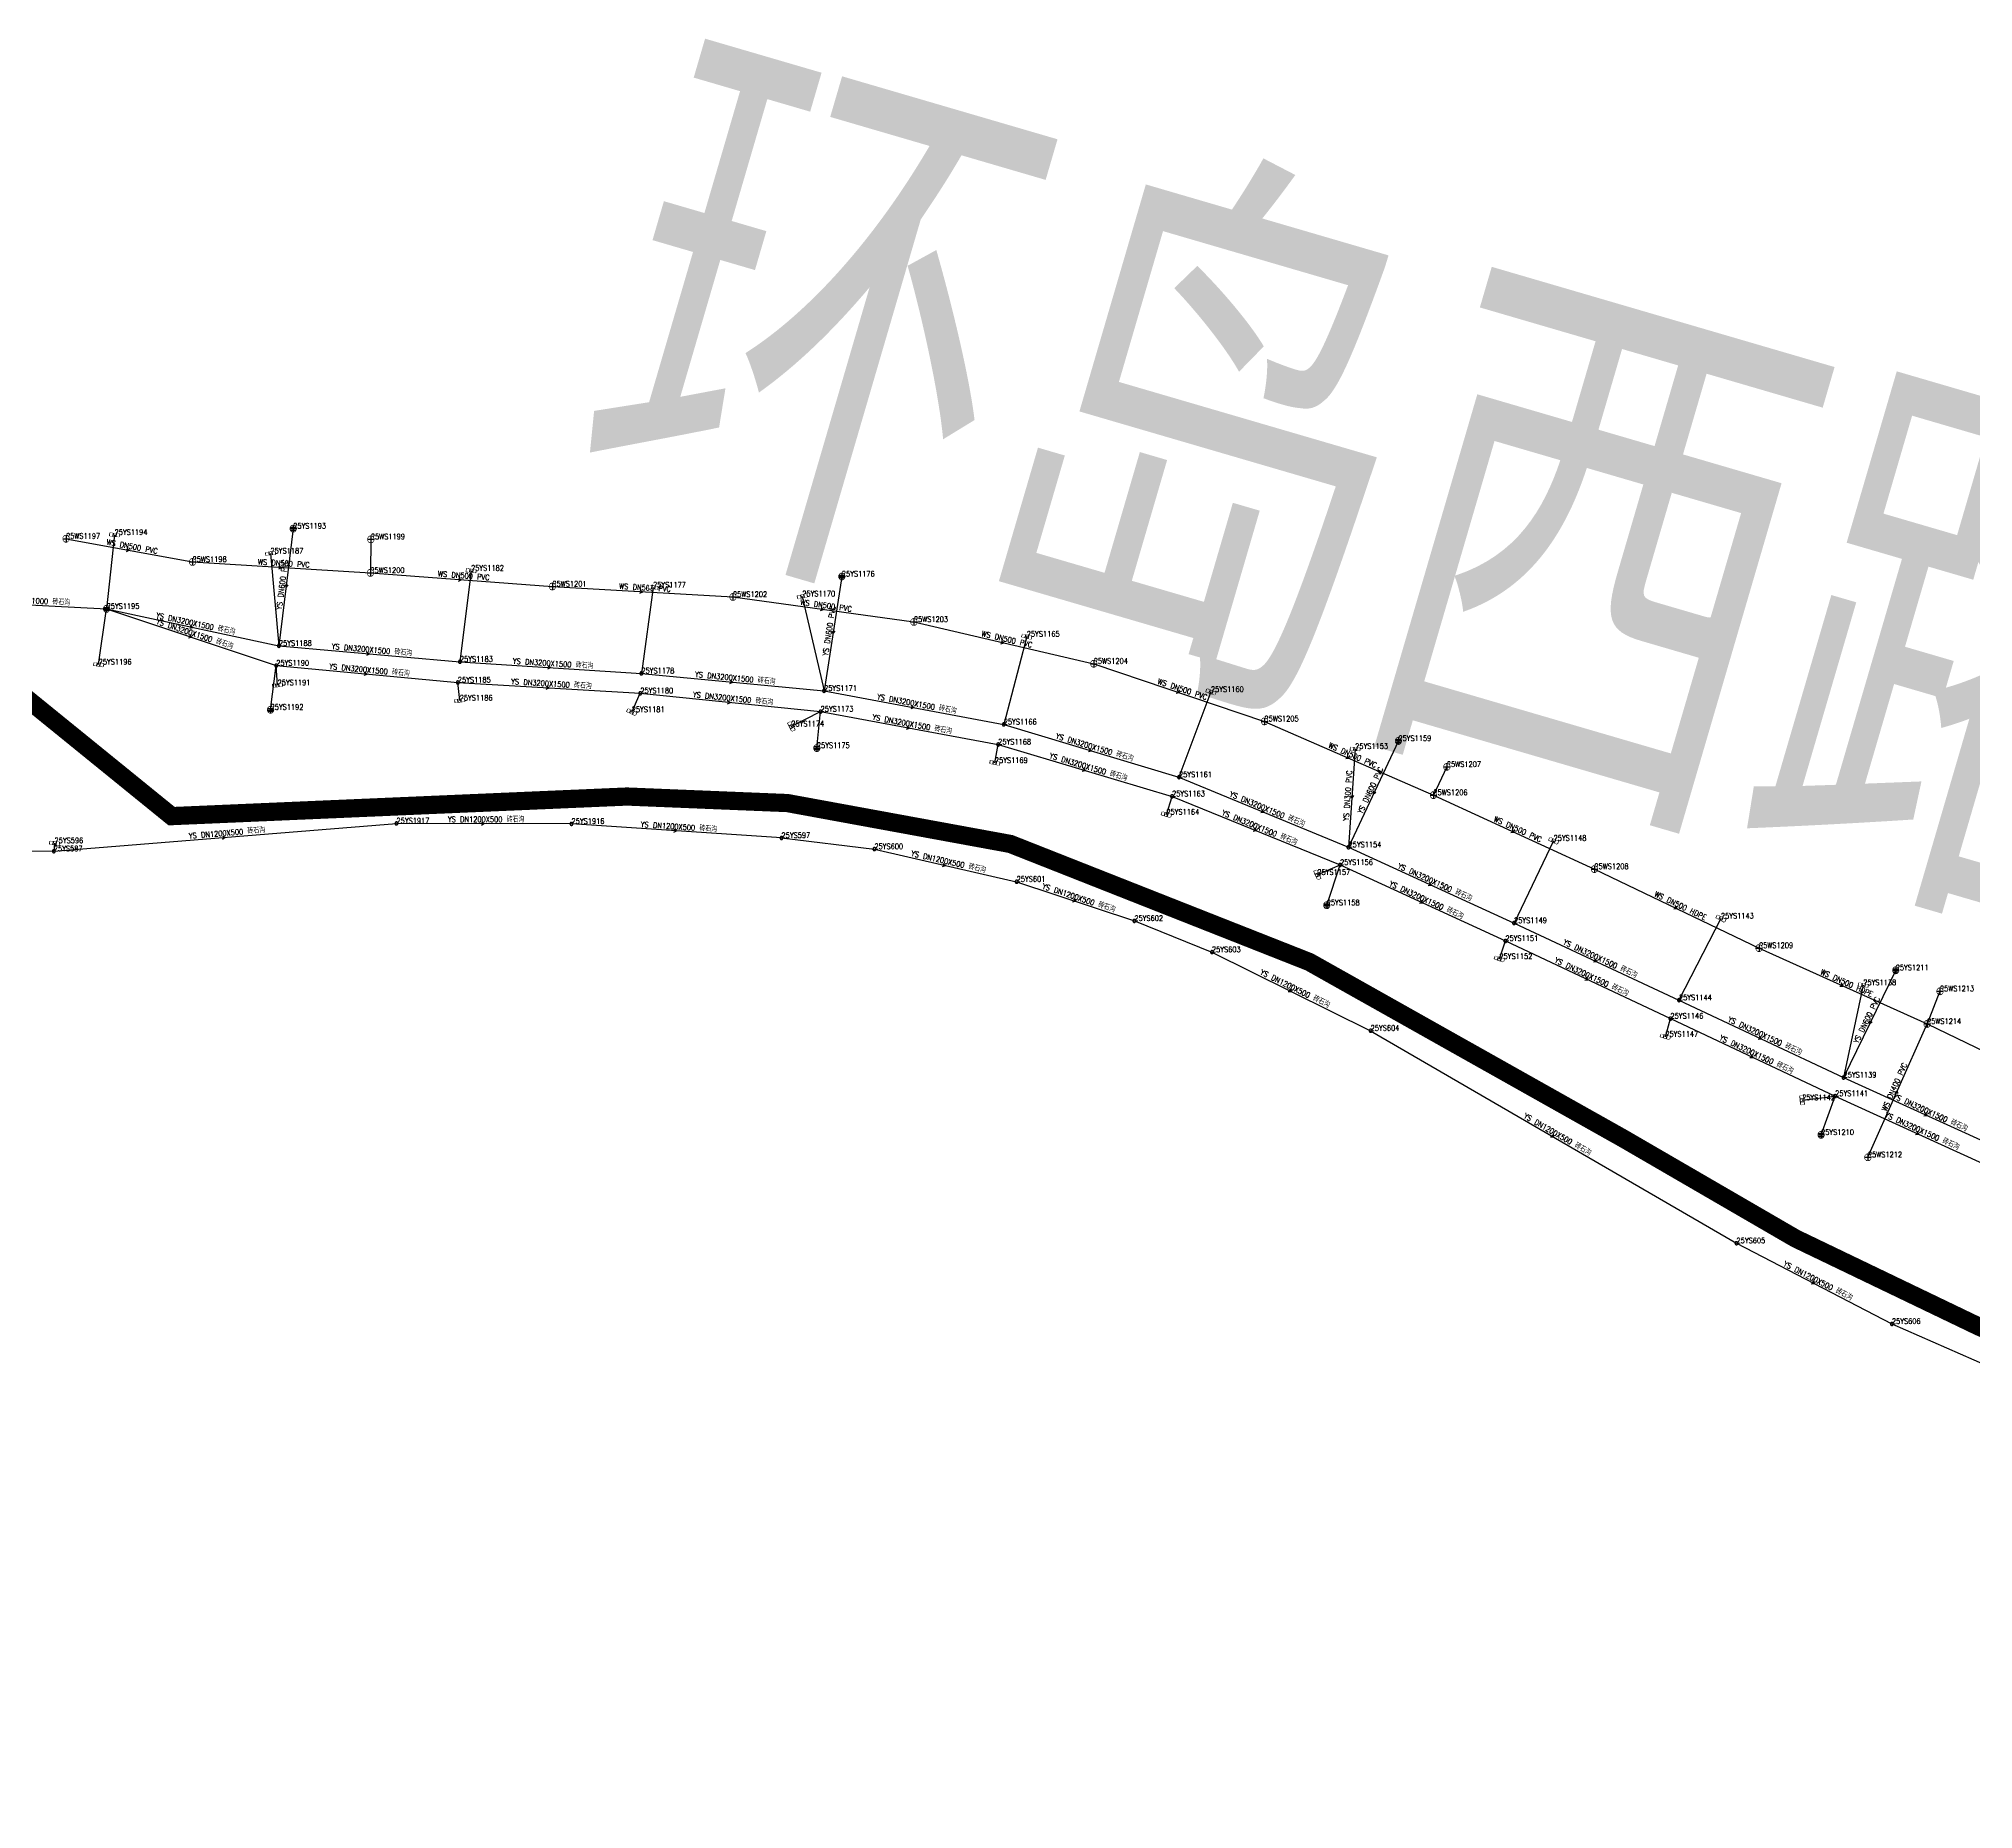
# Model space of a CAD drawing. Extents: x 78813 to 99477, y 2421021 to 2448125.
# Drawn here: x 88521.8 to 88840.4, y 2428142.1 to 2428433.7 of the extents above; entities that cross this region are included whole.
import ezdxf
from ezdxf.enums import TextEntityAlignment as Align

# ---------------------------------------------------------------- set-up
doc = ezdxf.new("R2010")
doc.units = 0
doc.set_wipeout_variables(frame=1)
doc.layers.get('0').update_dxf_attribs({"linetype": 'CONTINUOUS'})
for name, color, linetype in [('DX_WS', 16, 'CONTINUOUS'), ('DX_YS', 42, 'CONTINUOUS'), ('道路', 5, 'CONTINUOUS')]:
    doc.layers.add(name, color=color, linetype=linetype)
doc.layers.add('WSLINE', color=7, linetype='CONTINUOUS', true_color=0x7f0000)
doc.layers.add('YSLINE', color=7, linetype='CONTINUOUS', true_color=0xcc9900)
doc.layers.add('道路名称', color=7, linetype='CONTINUOUS', lineweight=0)
doc.styles.add('CcNameZT', font='txt.SHX', dxfattribs={"width": 0.8, "bigfont": 'HZTXT.SHX'})
doc.styles.add('PointNameZT', font='txt.SHX', dxfattribs={"width": 0.8, "bigfont": 'HZTXT.SHX'})
doc.styles.add('宋体0.7', font='', dxfattribs={"width": 0.7})
doc.styles.get('宋体0.7').set_extended_font_data('SimSun')

# ---------------------------------------------------------------- blocks, each defined once
blk = doc.blocks.new('GC546')
at = {"color": 0}
for p in [(0.866, 0.5), (0.866, -0.5)]:
    blk.add_line(p, (0, 0), dxfattribs=at)
blk = doc.blocks.new('PS污水井')
blk.add_lwpolyline([(1, 0), (1, 0.07), (0.99, 0.14), (0.98, 0.21), (0.96, 0.28), (0.94, 0.34), (0.91, 0.41), (0.88, 0.47), (0.85, 0.53), (0.81, 0.59), (0.77, 0.64), (0.72, 0.69), (0.67, 0.74), (0.62, 0.79), (0.56, 0.83), (0.5, 0.87), (0.44, 0.9), (0.37, 0.93), (0.31, 0.95), (0.24, 0.97), (0.17, 0.98), (0.1, 0.99), (0.03, 1), (-0.03, 1), (-0.1, 0.99), (-0.17, 0.98), (-0.24, 0.97), (-0.31, 0.95), (-0.37, 0.93), (-0.44, 0.9), (-0.5, 0.87), (-0.56, 0.83), (-0.62, 0.79), (-0.67, 0.74), (-0.72, 0.69), (-0.77, 0.64), (-0.81, 0.59), (-0.85, 0.53), (-0.88, 0.47), (-0.91, 0.41), (-0.94, 0.34), (-0.96, 0.28), (-0.98, 0.21), (-0.99, 0.14), (-1, 0.07), (-1, 0), (-1, -0.07), (-0.99, -0.14), (-0.98, -0.21), (-0.96, -0.28), (-0.94, -0.34), (-0.91, -0.41), (-0.88, -0.47), (-0.85, -0.53), (-0.81, -0.59), (-0.77, -0.64), (-0.72, -0.69), (-0.67, -0.74), (-0.62, -0.79), (-0.56, -0.83), (-0.5, -0.87), (-0.44, -0.9), (-0.37, -0.93), (-0.31, -0.95), (-0.24, -0.97), (-0.17, -0.98), (-0.1, -0.99), (-0.03, -1), (0.03, -1), (0.1, -0.99), (0.17, -0.98), (0.24, -0.97), (0.31, -0.95), (0.37, -0.93), (0.44, -0.9), (0.5, -0.87), (0.56, -0.83), (0.62, -0.79), (0.67, -0.74), (0.72, -0.69), (0.77, -0.64), (0.81, -0.59), (0.85, -0.53), (0.88, -0.47), (0.91, -0.41), (0.94, -0.34), (0.96, -0.28), (0.98, -0.21), (0.99, -0.14), (1, 0)], close=True)
blk.add_wipeout([(1, 0), (1, 0.07), (0.99, 0.14), (0.98, 0.21), (0.96, 0.28), (0.94, 0.34), (0.91, 0.41), (0.88, 0.47), (0.85, 0.53), (0.81, 0.59), (0.77, 0.64), (0.72, 0.69), (0.67, 0.74), (0.62, 0.79), (0.56, 0.83), (0.5, 0.87), (0.44, 0.9), (0.37, 0.93), (0.31, 0.95), (0.24, 0.97), (0.17, 0.98), (0.1, 0.99), (0.03, 1), (-0.03, 1), (-0.1, 0.99), (-0.17, 0.98), (-0.24, 0.97), (-0.31, 0.95), (-0.37, 0.93), (-0.44, 0.9), (-0.5, 0.87), (-0.56, 0.83), (-0.62, 0.79), (-0.67, 0.74), (-0.72, 0.69), (-0.77, 0.64), (-0.81, 0.59), (-0.85, 0.53), (-0.88, 0.47), (-0.91, 0.41), (-0.94, 0.34), (-0.96, 0.28), (-0.98, 0.21), (-0.99, 0.14), (-1, 0.07), (-1, 0), (-1, -0.07), (-0.99, -0.14), (-0.98, -0.21), (-0.96, -0.28), (-0.94, -0.34), (-0.91, -0.41), (-0.88, -0.47), (-0.85, -0.53), (-0.81, -0.59), (-0.77, -0.64), (-0.72, -0.69), (-0.67, -0.74), (-0.62, -0.79), (-0.56, -0.83), (-0.5, -0.87), (-0.44, -0.9), (-0.37, -0.93), (-0.31, -0.95), (-0.24, -0.97), (-0.17, -0.98), (-0.1, -0.99), (-0.03, -1), (0.03, -1), (0.1, -0.99), (0.17, -0.98), (0.24, -0.97), (0.31, -0.95), (0.37, -0.93), (0.44, -0.9), (0.5, -0.87), (0.56, -0.83), (0.62, -0.79), (0.67, -0.74), (0.72, -0.69), (0.77, -0.64), (0.81, -0.59), (0.85, -0.53), (0.88, -0.47), (0.91, -0.41), (0.94, -0.34), (0.96, -0.28), (0.98, -0.21), (0.99, -0.14)])
for p, q in [((-1, 0), (0, 0)), ((0, 1), (0, 0)), ((0, 0), (0, -1)), ((0, 0), (1, 0))]:
    blk.add_line(p, q)
blk = doc.blocks.new('PS管线点')
blk.add_wipeout([(0.5, 0), (0.5, 0.03), (0.5, 0.07), (0.49, 0.1), (0.48, 0.14), (0.47, 0.17), (0.46, 0.2), (0.44, 0.23), (0.42, 0.26), (0.4, 0.29), (0.38, 0.32), (0.36, 0.35), (0.33, 0.37), (0.31, 0.39), (0.28, 0.41), (0.25, 0.43), (0.22, 0.45), (0.19, 0.46), (0.15, 0.48), (0.12, 0.49), (0.09, 0.49), (0.05, 0.5), (0.02, 0.5), (-0.02, 0.5), (-0.05, 0.5), (-0.09, 0.49), (-0.12, 0.49), (-0.15, 0.48), (-0.19, 0.46), (-0.22, 0.45), (-0.25, 0.43), (-0.28, 0.41), (-0.31, 0.39), (-0.33, 0.37), (-0.36, 0.35), (-0.38, 0.32), (-0.4, 0.29), (-0.42, 0.26), (-0.44, 0.23), (-0.46, 0.2), (-0.47, 0.17), (-0.48, 0.14), (-0.49, 0.1), (-0.5, 0.07), (-0.5, 0.03), (-0.5, 0), (-0.5, -0.03), (-0.5, -0.07), (-0.49, -0.1), (-0.48, -0.14), (-0.47, -0.17), (-0.46, -0.2), (-0.44, -0.23), (-0.42, -0.26), (-0.4, -0.29), (-0.38, -0.32), (-0.36, -0.35), (-0.33, -0.37), (-0.31, -0.39), (-0.28, -0.41), (-0.25, -0.43), (-0.22, -0.45), (-0.19, -0.46), (-0.15, -0.48), (-0.12, -0.49), (-0.09, -0.49), (-0.05, -0.5), (-0.02, -0.5), (0.02, -0.5), (0.05, -0.5), (0.09, -0.49), (0.12, -0.49), (0.15, -0.48), (0.19, -0.46), (0.22, -0.45), (0.25, -0.43), (0.28, -0.41), (0.31, -0.39), (0.33, -0.37), (0.36, -0.35), (0.38, -0.32), (0.4, -0.29), (0.42, -0.26), (0.44, -0.23), (0.46, -0.2), (0.47, -0.17), (0.48, -0.14), (0.49, -0.1), (0.5, -0.07)])
blk.add_lwpolyline([(0.5, 0), (0.5, 0.03), (0.5, 0.07), (0.49, 0.1), (0.48, 0.14), (0.47, 0.17), (0.46, 0.2), (0.44, 0.23), (0.42, 0.26), (0.4, 0.29), (0.38, 0.32), (0.36, 0.35), (0.33, 0.37), (0.31, 0.39), (0.28, 0.41), (0.25, 0.43), (0.22, 0.45), (0.19, 0.46), (0.15, 0.48), (0.12, 0.49), (0.09, 0.49), (0.05, 0.5), (0.02, 0.5), (-0.02, 0.5), (-0.05, 0.5), (-0.09, 0.49), (-0.12, 0.49), (-0.15, 0.48), (-0.19, 0.46), (-0.22, 0.45), (-0.25, 0.43), (-0.28, 0.41), (-0.31, 0.39), (-0.33, 0.37), (-0.36, 0.35), (-0.38, 0.32), (-0.4, 0.29), (-0.42, 0.26), (-0.44, 0.23), (-0.46, 0.2), (-0.47, 0.17), (-0.48, 0.14), (-0.49, 0.1), (-0.5, 0.07), (-0.5, 0.03), (-0.5, 0), (-0.5, -0.03), (-0.5, -0.07), (-0.49, -0.1), (-0.48, -0.14), (-0.47, -0.17), (-0.46, -0.2), (-0.44, -0.23), (-0.42, -0.26), (-0.4, -0.29), (-0.38, -0.32), (-0.36, -0.35), (-0.33, -0.37), (-0.31, -0.39), (-0.28, -0.41), (-0.25, -0.43), (-0.22, -0.45), (-0.19, -0.46), (-0.15, -0.48), (-0.12, -0.49), (-0.09, -0.49), (-0.05, -0.5), (-0.02, -0.5), (0.02, -0.5), (0.05, -0.5), (0.09, -0.49), (0.12, -0.49), (0.15, -0.48), (0.19, -0.46), (0.22, -0.45), (0.25, -0.43), (0.28, -0.41), (0.31, -0.39), (0.33, -0.37), (0.36, -0.35), (0.38, -0.32), (0.4, -0.29), (0.42, -0.26), (0.44, -0.23), (0.46, -0.2), (0.47, -0.17), (0.48, -0.14), (0.49, -0.1), (0.5, -0.07), (0.5, 0)], close=True)
blk = doc.blocks.new('PS雨篦')
blk.add_lwpolyline([(-1.5, 0.5), (0, 0.5), (1.5, 0.5), (1.5, -0.5), (0, -0.5), (-1.5, -0.5)], close=True)
blk.add_wipeout([(-1.5, 0.5), (0, 0.5), (1.5, 0.5), (1.5, -0.5), (0, -0.5), (-1.5, -0.5)])
for p, q in [((-0.51, -0.5), (-0.51, 0.5)), ((0.49, -0.5), (0.49, 0.5))]:
    blk.add_line(p, q)
blk = doc.blocks.new('PS雨水井')
blk.add_lwpolyline([(1, 0), (1, 0.07), (0.99, 0.14), (0.98, 0.21), (0.96, 0.28), (0.94, 0.34), (0.91, 0.41), (0.88, 0.47), (0.85, 0.53), (0.81, 0.59), (0.77, 0.64), (0.72, 0.69), (0.67, 0.74), (0.62, 0.79), (0.56, 0.83), (0.5, 0.87), (0.44, 0.9), (0.37, 0.93), (0.31, 0.95), (0.24, 0.97), (0.17, 0.98), (0.1, 0.99), (0.03, 1), (-0.03, 1), (-0.1, 0.99), (-0.17, 0.98), (-0.24, 0.97), (-0.31, 0.95), (-0.37, 0.93), (-0.44, 0.9), (-0.5, 0.87), (-0.56, 0.83), (-0.62, 0.79), (-0.67, 0.74), (-0.72, 0.69), (-0.77, 0.64), (-0.81, 0.59), (-0.85, 0.53), (-0.88, 0.47), (-0.91, 0.41), (-0.94, 0.34), (-0.96, 0.28), (-0.98, 0.21), (-0.99, 0.14), (-1, 0.07), (-1, 0), (-1, -0.07), (-0.99, -0.14), (-0.98, -0.21), (-0.96, -0.28), (-0.94, -0.34), (-0.91, -0.41), (-0.88, -0.47), (-0.85, -0.53), (-0.81, -0.59), (-0.77, -0.64), (-0.72, -0.69), (-0.67, -0.74), (-0.62, -0.79), (-0.56, -0.83), (-0.5, -0.87), (-0.44, -0.9), (-0.37, -0.93), (-0.31, -0.95), (-0.24, -0.97), (-0.17, -0.98), (-0.1, -0.99), (-0.03, -1), (0.03, -1), (0.1, -0.99), (0.17, -0.98), (0.24, -0.97), (0.31, -0.95), (0.37, -0.93), (0.44, -0.9), (0.5, -0.87), (0.56, -0.83), (0.62, -0.79), (0.67, -0.74), (0.72, -0.69), (0.77, -0.64), (0.81, -0.59), (0.85, -0.53), (0.88, -0.47), (0.91, -0.41), (0.94, -0.34), (0.96, -0.28), (0.98, -0.21), (0.99, -0.14), (1, 0)], close=True)
blk.add_wipeout([(1, 0), (1, 0.07), (0.99, 0.14), (0.98, 0.21), (0.96, 0.28), (0.94, 0.34), (0.91, 0.41), (0.88, 0.47), (0.85, 0.53), (0.81, 0.59), (0.77, 0.64), (0.72, 0.69), (0.67, 0.74), (0.62, 0.79), (0.56, 0.83), (0.5, 0.87), (0.44, 0.9), (0.37, 0.93), (0.31, 0.95), (0.24, 0.97), (0.17, 0.98), (0.1, 0.99), (0.03, 1), (-0.03, 1), (-0.1, 0.99), (-0.17, 0.98), (-0.24, 0.97), (-0.31, 0.95), (-0.37, 0.93), (-0.44, 0.9), (-0.5, 0.87), (-0.56, 0.83), (-0.62, 0.79), (-0.67, 0.74), (-0.72, 0.69), (-0.77, 0.64), (-0.81, 0.59), (-0.85, 0.53), (-0.88, 0.47), (-0.91, 0.41), (-0.94, 0.34), (-0.96, 0.28), (-0.98, 0.21), (-0.99, 0.14), (-1, 0.07), (-1, 0), (-1, -0.07), (-0.99, -0.14), (-0.98, -0.21), (-0.96, -0.28), (-0.94, -0.34), (-0.91, -0.41), (-0.88, -0.47), (-0.85, -0.53), (-0.81, -0.59), (-0.77, -0.64), (-0.72, -0.69), (-0.67, -0.74), (-0.62, -0.79), (-0.56, -0.83), (-0.5, -0.87), (-0.44, -0.9), (-0.37, -0.93), (-0.31, -0.95), (-0.24, -0.97), (-0.17, -0.98), (-0.1, -0.99), (-0.03, -1), (0.03, -1), (0.1, -0.99), (0.17, -0.98), (0.24, -0.97), (0.31, -0.95), (0.37, -0.93), (0.44, -0.9), (0.5, -0.87), (0.56, -0.83), (0.62, -0.79), (0.67, -0.74), (0.72, -0.69), (0.77, -0.64), (0.81, -0.59), (0.85, -0.53), (0.88, -0.47), (0.91, -0.41), (0.94, -0.34), (0.96, -0.28), (0.98, -0.21), (0.99, -0.14)])
for p, q in [((-1, 0), (0, 0)), ((-0.88, 0.48), (0, 0.47)), ((0, 1), (0, 0)), ((0, 0.47), (0.88, 0.47)), ((0, 0), (0, -1)), ((0, 0), (1, 0)), ((-0.88, -0.48), (0, -0.48)), ((0, -0.48), (0.88, -0.48))]:
    blk.add_line(p, q)
blk = doc.blocks.new('测量点')
h = blk.add_hatch(color=256)
edge = h.paths.add_edge_path()
edge.add_arc((0, 0), 0.5, 0, 360)
blk.add_circle((0, 0), 0.5)

msp = doc.modelspace()

# ---------------------------------------------------------------- block references
at = {"layer": 'DX_WS', "yscale": 0.5, "zscale": 0.5}
for p, xscale, rotation in [((88536.74, 2428349.42, -0.31), 0.5000000000172091, 169.5632947125346), ((88561.8, 2428346.6, -0.37), 0.4999999999987519, 176.4900630814534), ((88591.42, 2428344.58, -0.42), 0.5000000000065409, 175.7118448296853), ((88621.28, 2428342.6, -0.38), 0.499999999998568, 176.6995006376227), ((88651.04, 2428339.68, -0.34), 0.500000000014182, 172.1276877071213), ((88680.75, 2428334.18, -0.4), 0.5000000000406839, 166.9162596000869), ((88709.61, 2428326, -0.49), 0.4999999999579559, 161.3610742421309), ((88737.58, 2428315.18, -0.6), 0.5000000000533246, 156.3972074665007), ((88764.75, 2428303.01, -0.67), 0.499999999983932, 155.3259337902017), ((88791.55, 2428290.41, -0.7), 0.5000000000044909, 154.352189466986), ((88818.93, 2428277.66, -0.74), 0.4999999999749808, 155.689291349643), ((88827.9, 2428260.43, -0.6), 0.5000000002034921, 246.0881143333763)]:
    msp.add_blockref('GC546', p, dxfattribs=dict(at, xscale=xscale, rotation=rotation))
at = {"layer": 'DX_YS'}
for p, xscale, yscale, zscale, rotation in [((88562.56, 2428343.34, 1.87), 0.4999999997707511, 0.5, 0.5, 83.03912201581157), ((88547.19, 2428336.73, 0.82), 0.4999999999987873, 0.5, 0.5, 167.888558195021), ((88652.61, 2428335.7, 1.66), 0.4999999997721644, 0.5, 0.5, 81.18868761759454), ((88546.97, 2428335.11, 0.94), 0.4999999999725699, 0.5, 0.5, 161.5084712835289), ((88576.29, 2428332.37, 0.84), 0.500000000011979, 0.5, 0.5, 174.9533988408298), ((88606.13, 2428330.1, 0.83), 0.4999999999973639, 0.5, 0.5, 176.3556199652876), ((88575.89, 2428329.04, 0.79), 0.4999999999933458, 0.5, 0.5, 174.6866917555685), ((88605.86, 2428326.76, 0.79), 0.5000000000003547, 0.5000000000003547, 0.5000000000003547, 176.5954332659774), ((88636.11, 2428327.72, 0.84), 0.5000000000179767, 0.5, 0.5, 174.5451039417059), ((88635.73, 2428324.36, 0.82), 0.5000000000120438, 0.5, 0.5, 174.1942445602028), ((88665.95, 2428323.51, 0.82), 0.4999999999740359, 0.5, 0.5, 169.4036061026528), ((88665.2, 2428320.14, 0.77), 0.499999999993807, 0.5, 0.5, 169.5189049729415), ((88695.17, 2428316.4, 0.75), 0.5000000000486593, 0.5, 0.5, 163.2513801212517), ((88694.14, 2428313.17, 0.71), 0.4999999999734207, 0.5, 0.5, 163.4054655472463), ((88738.05, 2428308.61, 3.32), 0.500000000167395, 0.5, 0.5, 86.1063845708829), ((88741.61, 2428309.26, 1.46), 0.5000000001821124, 0.5, 0.5, 64.83765202706473), ((88595.15, 2428304.41, 3.12), 0.5000000000024315, 0.5, 0.5, 179.8648171440533), ((88723.54, 2428306.29, 0.7), 0.4999999999230041, 0.5, 0.5, 157.5064845348397), ((88552.53, 2428302.15, 3.17), 0.4999999999829982, 0.5, 0.5, 184.6378083417769), ((88626.85, 2428303.21, 3.07), 0.5000000000005087, 0.5000000000005087, 0.5000000000005087, 176.1464426102899), ((88722.28, 2428303.25, 0.65), 0.4999999999389804, 0.5, 0.5, 157.7677551251763), ((88671.15, 2428297.52, 3.05), 0.500000000040074, 0.5, 0.5, 167.0981609627708), ((88751.13, 2428294.27, 0.63), 0.5000000000168624, 0.5, 0.5, 155.4124740184685), ((88692.55, 2428291.62, 3.06), 0.4999999999291468, 0.5, 0.5, 161.5987577245504), ((88749.72, 2428291.34, 0.58), 0.4999999999323298, 0.5, 0.5, 155.2927055351874), ((88778.34, 2428281.68, 0.6), 0.4999999999337884, 0.5, 0.5, 154.9413052073888), ((88776.92, 2428278.68, 0.56), 0.49999999993935, 0.5, 0.5, 154.8194844243367), ((88728.09, 2428276.77, 3.04), 0.5000000000525325, 0.5, 0.5, 153.6484691901224), ((88805.47, 2428268.96, 0.58), 0.5000000000518252, 0.5, 0.5, 154.8150658749979), ((88823.32, 2428271.42, 0.44), 0.4999999998860779, 0.5, 0.5, 64.06124986025878), ((88804.08, 2428265.91, 0.53), 0.4999999999311597, 0.5, 0.5, 154.8020303879524), ((88832.72, 2428256.35, 0.56), 0.4999999999802897, 0.5, 0.5, 155.506886220114), ((88831.37, 2428253.28, 0.51), 0.5000000000900187, 0.5, 0.5, 155.523038729141), ((88771.27, 2428252.8, 3.06), 0.4999999998854064, 0.5, 0.5, 149.8416593014114), ((88814.18, 2428228.65, 3.08), 0.5000000000276684, 0.5, 0.5, 152.5596277040405)]:
    msp.add_blockref('GC546', p, dxfattribs=dict(at, xscale=xscale, yscale=yscale, zscale=zscale, rotation=rotation))

# ---------------------------------------------------------------- texts
at = {"layer": 'DX_WS', "style": 'PointNameZT', "width": 0.8}
for s, p in [('25WS1197', (88526.33, 2428351.33, -0.32)), ('25WS1199', (88576.52, 2428351.23, -0.28)), ('25WS1198', (88547.16, 2428347.5, -0.31)), ('25WS1200', (88576.44, 2428345.7, -0.44)), ('25WS1201', (88606.41, 2428343.46, -0.4)), ('25WS1202', (88636.15, 2428341.74, -0.32)), ('25WS1203', (88665.94, 2428337.62, -0.36)), ('25WS1204', (88695.56, 2428330.74, -0.45)), ('25WS1205', (88723.67, 2428321.25, -0.54)), ('25WS1207', (88753.7, 2428313.75, -0.5)), ('25WS1206', (88751.49, 2428309.1, -0.66)), ('25WS1208', (88778, 2428296.92, -0.69)), ('25WS1209', (88805.1, 2428283.91, -0.71)), ('25WS1213', (88834.9, 2428276.79, -0.51)), ('25WS1214', (88832.77, 2428271.41, -0.77)), ('25WS1212', (88823.03, 2428249.45, -0.44))]:
    msp.add_text(s, height=0.9, dxfattribs=at).set_placement(p)
at = {"layer": 'DX_WS', "style": 'CcNameZT', "width": 0.8}
for s, rotation, p in [(' WS DN500 PVC', 349.5633, (88536.79, 2428349.66, -0.32)), (' WS DN500 PVC', 356.4901, (88561.81, 2428346.85, -0.31)), (' WS DN500 PVC', 355.7118, (88591.44, 2428344.83, -0.44)), (' WS DN500 PVC', 356.6995, (88621.29, 2428342.85, -0.4)), (' WS DN500 PVC', 352.1277, (88651.08, 2428339.93, -0.32)), (' WS DN500 PVC', 346.9163, (88680.81, 2428334.42, -0.36)), (' WS DN500 PVC', 341.3611, (88709.69, 2428326.23, -0.45)), (' WS DN500 PVC', 336.3972, (88737.68, 2428315.41, -0.54)), (' WS DN500 PVC', 335.3259, (88764.85, 2428303.24, -0.66)), (' WS DN500 HDPE', 334.3522, (88791.66, 2428290.64, -0.69)), (' WS DN500 HDPE', 335.6893, (88819.04, 2428277.89, -0.71)), (' WS DN400 PVC', 66.0881, (88827.67, 2428260.53, -0.44))]:
    msp.add_text(s, height=0.9, rotation=rotation, dxfattribs=at).set_placement(p, align=Align.CENTER)
at = {"layer": 'DX_YS', "style": 'PointNameZT', "width": 0.8}
for s, p in [('25YS1194', (88534.32, 2428351.96, 3.26)), ('25YS1193', (88563.73, 2428352.99, 1.91)), ('25YS1187', (88559.99, 2428348.9, 3.34)), ('25YS1182', (88593.02, 2428346.06, 3.27)), ('25YS1176', (88654.07, 2428345.11, 1.7)), ('25YS1177', (88622.99, 2428343.3, 3.42)), ('25YS1170', (88647.56, 2428341.83, 3.38)), ('25YS1195', (88533, 2428339.78, 0.78)), ('25YS1165', (88684.52, 2428335.2, 3.37)), ('25YS1188', (88561.38, 2428333.69, 0.86)), ('25YS1196', (88531.7, 2428330.61, 3.3)), ('25YS1190', (88560.94, 2428330.43, 0.8)), ('25YS1183', (88591.19, 2428331.06, 0.83)), ('25YS1178', (88621.07, 2428329.15, 0.84)), ('25YS1191', (88561.16, 2428327.19, 3.22)), ('25YS1185', (88590.84, 2428327.65, 0.78)), ('25YS1180', (88620.89, 2428325.87, 0.8)), ('25YS1171', (88651.15, 2428326.28, 0.84)), ('25YS1160', (88714.85, 2428326.09, 3.32)), ('25YS1192', (88560.01, 2428323.16, 1.58)), ('25YS1186', (88591.15, 2428324.68, 3.24)), ('25YS1181', (88619.48, 2428322.77, 3.42)), ('25YS1173', (88650.57, 2428322.85, 0.79)), ('25YS1174', (88645.75, 2428320.41, 3.32)), ('25YS1166', (88680.74, 2428320.74, 0.8)), ('25YS1175', (88649.96, 2428316.85, 1.47)), ('25YS1168', (88679.82, 2428317.44, 0.75)), ('25YS1153', (88738.6, 2428316.71, 3.32)), ('25YS1159', (88745.72, 2428318.02, 1.54)), ('25YS1169', (88679.27, 2428314.4, 3.35)), ('25YS1161', (88709.59, 2428312.06, 0.71)), ('25YS1163', (88708.45, 2428308.9, 0.67)), ('25YS1917', (88580.74, 2428304.44, 3.15)), ('25YS1916', (88609.56, 2428304.37, 3.1)), ('25YS1164', (88707.51, 2428305.89, 3.47)), ('25YS596', (88524.43, 2428301.19, 3.41)), ('25YS597', (88644.14, 2428302.04, 3.04)), ('25YS600', (88659.44, 2428300.21, 3.04)), ('25YS1154', (88737.5, 2428300.51, 0.69)), ('25YS1148', (88771.27, 2428301.59, 3.39)), ('25YS587', (88524.32, 2428299.86, 3.2)), ('25YS1156', (88736.11, 2428297.6, 0.62)), ('25YS601', (88682.86, 2428294.84, 3.06)), ('25YS1157', (88732.37, 2428295.97, 3.26)), ('25YS1158', (88733.92, 2428290.96, 1.78)), ('25YS602', (88702.24, 2428288.39, 3.05)), ('25YS1149', (88764.77, 2428288.03, 0.57)), ('25YS1143', (88798.83, 2428288.77, 3.38)), ('25YS1151', (88763.33, 2428285.08, 0.54)), ('25YS603', (88715.02, 2428283.24, 3.03)), ('25YS1152', (88762.36, 2428282.12, 3.36)), ('25YS1211', (88827.61, 2428280.25, 0.52)), ('25YS1144', (88791.92, 2428275.33, 0.63)), ('25YS1138', (88822.27, 2428277.8, 3.38)), ('25YS1146', (88790.52, 2428272.29, 0.57)), ('25YS604', (88741.15, 2428270.3, 3.05)), ('25YS1147', (88789.68, 2428269.31, 3.27)), ('25YS1139', (88819.02, 2428262.59, 0.54)), ('25YS1142', (88812.2, 2428258.86, 3.32)), ('25YS1141', (88817.64, 2428259.53, 0.49)), ('25YS1210', (88815.32, 2428253.14, 1.43)), ('25YS605', (88801.39, 2428235.3, 3.07)), ('25YS606', (88826.98, 2428222.01, 3.1))]:
    msp.add_text(s, height=0.9, dxfattribs=at).set_placement(p)
at = {"layer": 'DX_YS', "style": 'CcNameZT', "width": 0.8}
for s, rotation, p in [(' YS DN600 PVC', 83.0391, (88562.31, 2428343.37, 1.91)), (' YS DN1200X1000 砖石沟', 356.9818, (88519.99, 2428340.71, 0.74)), (' YS DN600 PVC', 81.1887, (88652.36, 2428335.74, 1.7)), (' YS DN3200X1500 砖石沟', 347.8886, (88547.24, 2428336.98, 0.78)), (' YS DN3200X1500 砖石沟', 341.5085, (88547.05, 2428335.34, 0.78)), (' YS DN3200X1500 砖石沟', 354.9534, (88576.31, 2428332.62, 0.86)), (' YS DN3200X1500 砖石沟', 354.6867, (88575.91, 2428329.29, 0.8)), (' YS DN3200X1500 砖石沟', 356.3556, (88606.15, 2428330.35, 0.83)), (' YS DN3200X1500 砖石沟', 356.5954, (88605.88, 2428327.01, 0.78)), (' YS DN3200X1500 砖石沟', 354.5451, (88636.13, 2428327.97, 0.84)), (' YS DN3200X1500 砖石沟', 354.1942, (88635.76, 2428324.61, 0.8)), (' YS DN3200X1500 砖石沟', 349.4036, (88665.99, 2428323.76, 0.84)), (' YS DN3200X1500 砖石沟', 349.5189, (88665.24, 2428320.39, 0.79)), (' YS DN3200X1500 砖石沟', 343.2514, (88695.24, 2428316.64, 0.8)), (' YS DN3200X1500 砖石沟', 343.4055, (88694.21, 2428313.41, 0.75)), (' YS DN300 PVC', 86.1064, (88737.8, 2428308.63, 3.32)), (' YS DN600 PVC', 64.8377, (88741.38, 2428309.37, 1.54)), (' YS DN3200X1500 砖石沟', 337.5065, (88723.64, 2428306.52, 0.71)), (' YS DN1200X500 砖石沟', 359.8648, (88595.15, 2428304.66, 3.15)), (' YS DN1200X500 砖石沟', 356.1464, (88626.87, 2428303.46, 3.1)), (' YS DN3200X1500 砖石沟', 337.7677, (88722.38, 2428303.48, 0.67)), (' YS DN1200X500 砖石沟', 4.6378, (88552.51, 2428302.4, 3.2)), (' YS DN1200X500 砖石沟', 347.0982, (88671.21, 2428297.77, 3.04)), (' YS DN3200X1500 砖石沟', 335.4125, (88751.24, 2428294.5, 0.69)), (' YS DN1200X500 砖石沟', 341.5988, (88692.63, 2428291.86, 3.06)), (' YS DN3200X1500 砖石沟', 335.2927, (88749.83, 2428291.56, 0.62)), (' YS DN3200X1500 砖石沟', 334.8195, (88777.03, 2428278.91, 0.54)), (' YS DN3200X1500 砖石沟', 334.9413, (88778.45, 2428281.91, 0.57)), (' YS DN1200X500 砖石沟', 333.6485, (88728.2, 2428276.99, 3.03)), (' YS DN600 PVC', 64.0612, (88823.09, 2428271.53, 0.52)), (' YS DN3200X1500 砖石沟', 334.802, (88804.18, 2428266.14, 0.57)), (' YS DN3200X1500 砖石沟', 334.8151, (88805.58, 2428269.19, 0.63)), (' YS DN3200X1500 砖石沟', 335.5069, (88832.82, 2428256.58, 0.54)), (' YS DN3200X1500 砖石沟', 335.523, (88831.47, 2428253.51, 0.49)), (' YS DN1200X500 砖石沟', 329.8417, (88771.39, 2428253.01, 3.05)), (' YS DN1200X500 砖石沟', 332.5596, (88814.3, 2428228.87, 3.07))]:
    msp.add_text(s, height=0.9, rotation=rotation, dxfattribs=at).set_placement(p, align=Align.CENTER)

# ---------------------------------------------------------------- next in the draw order: block references
at = {"layer": 'DX_WS', "xscale": 0.5, "yscale": 0.5, "zscale": 0.5}
for p in [(88526.33, 2428351.33, -0.32), (88576.52, 2428351.23, -0.28), (88547.16, 2428347.5, -0.31), (88576.44, 2428345.7, -0.44), (88606.41, 2428343.46, -0.4), (88636.15, 2428341.74, -0.32), (88665.94, 2428337.62, -0.36), (88695.56, 2428330.74, -0.45), (88723.67, 2428321.25, -0.54), (88753.7, 2428313.75, -0.5), (88751.49, 2428309.1, -0.66), (88778, 2428296.92, -0.69), (88805.1, 2428283.91, -0.71), (88834.9, 2428276.79, -0.51), (88832.77, 2428271.41, -0.77), (88823.03, 2428249.45, -0.44)]:
    msp.add_blockref('PS污水井', p, dxfattribs=at)
at = {"layer": 'DX_YS'}
for p, xscale, yscale, zscale, rotation in [((88534.32, 2428351.96, 3.26), 0.4999999999983722, 0.5, 0.5, 173.8416399765275), ((88559.99, 2428348.9, 3.34), 0.4999999999997317, 0.5, 0.5, 185.2012195145398), ((88593.02, 2428346.06, 3.27), 0.5000000000122861, 0.5, 0.5, 173.0598020203607), ((88622.99, 2428343.3, 3.42), 0.4999999999718929, 0.5, 0.5, 172.2661073096587), ((88647.56, 2428341.83, 3.38), 0.4999999999485488, 0.5, 0.5, 192.9991911095578), ((88684.52, 2428335.2, 3.37), 0.4999999999473426, 0.5, 0.5, 165.3788034159908), ((88531.7, 2428330.61, 3.3), 0.4999999999669824, 0.5, 0.5, 351.9154094002), ((88561.16, 2428327.19, 3.22), 0.4999999999937372, 0.5, 0.5, 3.821097514025293), ((88714.85, 2428326.09, 3.32), 0.5000000000037825, 0.5, 0.5, 159.4139605064657), ((88591.15, 2428324.68, 3.24), 0.500000000000335, 0.500000000000335, 0.500000000000335, 5.977873496001435), ((88619.48, 2428322.77, 3.42), 0.5000000000808372, 0.5, 0.5, 335.5894960730051), ((88645.75, 2428320.41, 3.32), 0.5000000001792421, 0.5, 0.5, 296.8163468351615), ((88738.6, 2428316.71, 3.32), 0.4999999999951513, 0.5, 0.5, 176.1063845661967), ((88679.27, 2428314.4, 3.35), 0.4999999999972737, 0.5, 0.5, 349.7316942063416), ((88707.51, 2428305.89, 3.47), 0.4999999999856332, 0.5, 0.5, 342.7639167342272), ((88771.27, 2428301.59, 3.39), 0.5000000000725149, 0.5, 0.5, 154.3941622150277), ((88732.37, 2428295.97, 3.26), 0.4999999998566421, 0.5, 0.5, 293.5875741971753), ((88798.83, 2428288.77, 3.38), 0.4999999998941699, 0.5, 0.5, 152.8024809509618), ((88762.36, 2428282.12, 3.36), 0.4999999999511618, 0.5, 0.5, 341.7570253683824), ((88822.27, 2428277.8, 3.38), 0.4999999999808132, 0.5, 0.5, 167.9610757249497), ((88789.68, 2428269.31, 3.27), 0.4999999999813838, 0.5, 0.5, 344.2629791970621), ((88812.2, 2428258.86, 3.32), 0.4999999998696981, 0.5, 0.5, 277.079600158251)]:
    msp.add_blockref('PS雨篦', p, dxfattribs=dict(at, xscale=xscale, yscale=yscale, zscale=zscale, rotation=rotation))
at = {"layer": 'DX_YS', "xscale": 0.5, "yscale": 0.5, "zscale": 0.5}
for name, p in [('PS雨水井', (88563.73, 2428352.99, 1.91)), ('PS雨水井', (88654.07, 2428345.11, 1.7)), ('PS雨水井', (88533, 2428339.78, 0.78)), ('PS管线点', (88561.38, 2428333.69, 0.86)), ('PS管线点', (88560.94, 2428330.43, 0.8)), ('PS管线点', (88591.19, 2428331.06, 0.83)), ('PS管线点', (88590.84, 2428327.65, 0.78)), ('PS管线点', (88621.07, 2428329.15, 0.84)), ('PS管线点', (88651.15, 2428326.28, 0.84)), ('PS雨水井', (88560.01, 2428323.16, 1.58)), ('PS管线点', (88620.89, 2428325.87, 0.8)), ('PS管线点', (88650.57, 2428322.85, 0.79)), ('PS管线点', (88680.74, 2428320.74, 0.8)), ('PS雨水井', (88649.96, 2428316.85, 1.47)), ('PS管线点', (88679.82, 2428317.44, 0.75)), ('PS雨水井', (88745.72, 2428318.02, 1.54)), ('PS管线点', (88709.59, 2428312.06, 0.71)), ('PS管线点', (88708.45, 2428308.9, 0.67)), ('PS管线点', (88580.74, 2428304.44, 3.15)), ('PS管线点', (88609.56, 2428304.37, 3.1)), ('PS管线点', (88644.14, 2428302.04, 3.04)), ('PS管线点', (88524.32, 2428299.86, 3.2)), ('PS管线点', (88659.44, 2428300.21, 3.04)), ('PS管线点', (88736.11, 2428297.6, 0.62)), ('PS管线点', (88737.5, 2428300.51, 0.69)), ('PS管线点', (88682.86, 2428294.84, 3.06)), ('PS管线点', (88702.24, 2428288.39, 3.05)), ('PS雨水井', (88733.92, 2428290.96, 1.78)), ('PS管线点', (88763.33, 2428285.08, 0.54)), ('PS管线点', (88764.77, 2428288.03, 0.57)), ('PS管线点', (88715.02, 2428283.24, 3.03)), ('PS雨水井', (88827.61, 2428280.25, 0.52)), ('PS管线点', (88791.92, 2428275.33, 0.63)), ('PS管线点', (88790.52, 2428272.29, 0.57)), ('PS管线点', (88741.15, 2428270.3, 3.05)), ('PS管线点', (88819.02, 2428262.59, 0.54)), ('PS管线点', (88817.64, 2428259.53, 0.49)), ('PS雨水井', (88815.32, 2428253.14, 1.43)), ('PS管线点', (88801.39, 2428235.3, 3.07)), ('PS管线点', (88826.98, 2428222.01, 3.1))]:
    msp.add_blockref(name, p, dxfattribs=at)

# ---------------------------------------------------------------- next in the draw order: linework, layer by layer
at = {"layer": 'WSLINE'}
for p, q in [((88526.33, 2428351.33, -0.32), (88547.16, 2428347.5, -0.31)), ((88576.52, 2428351.23, -0.28), (88576.44, 2428345.7, -0.34)), ((88547.16, 2428347.5, -0.31), (88576.44, 2428345.7, -0.44)), ((88576.44, 2428345.7, -0.44), (88606.41, 2428343.46, -0.4)), ((88606.41, 2428343.46, -0.4), (88636.15, 2428341.74, -0.36)), ((88636.15, 2428341.74, -0.32), (88665.94, 2428337.62, -0.36)), ((88665.94, 2428337.62, -0.36), (88695.56, 2428330.74, -0.45)), ((88695.56, 2428330.74, -0.45), (88723.67, 2428321.25, -0.54)), ((88723.67, 2428321.25, -0.54), (88751.49, 2428309.1, -0.66)), ((88753.7, 2428313.75, -0.5), (88751.49, 2428309.1, -0.58)), ((88751.49, 2428309.1, -0.66), (88778, 2428296.92, -0.69)), ((88778, 2428296.92, -0.69), (88805.1, 2428283.91, -0.71)), ((88805.1, 2428283.91, -0.71), (88832.77, 2428271.41, -0.77)), ((88834.9, 2428276.79, -0.51), (88832.77, 2428271.41, -0.77)), ((88823.03, 2428249.45, -0.44), (88832.77, 2428271.41, -0.77)), ((88832.77, 2428271.41, -0.77), (88859.93, 2428258.33, -0.81))]:
    msp.add_line(p, q, dxfattribs=at)
at = {"layer": 'YSLINE'}
for p, q in [((88563.73, 2428352.99, 1.91), (88561.38, 2428333.69, 1.83)), ((88559.99, 2428348.9, 3.34), (88561.38, 2428333.69, 2.65)), ((88593.02, 2428346.06, 3.27), (88591.19, 2428331.06, 3.13)), ((88622.99, 2428343.3, 3.42), (88621.07, 2428329.15, 3.09)), ((88654.07, 2428345.11, 1.7), (88651.15, 2428326.28, 1.61)), ((88647.56, 2428341.83, 3.38), (88651.15, 2428326.28, 3.16)), ((88561.38, 2428333.69, 0.86), (88591.19, 2428331.06, 0.83)), ((88684.52, 2428335.2, 3.37), (88680.74, 2428320.74, 3.15)), ((88560.01, 2428323.16, 1.58), (88560.94, 2428330.43, 1.39)), ((88560.94, 2428330.43, 0.8), (88590.84, 2428327.65, 0.78)), ((88561.16, 2428327.19, 3.22), (88560.94, 2428330.43, 3.04)), ((88591.19, 2428331.06, 0.83), (88621.07, 2428329.15, 0.84)), ((88591.15, 2428324.68, 3.24), (88590.84, 2428327.65, 3.13)), ((88590.84, 2428327.65, 0.78), (88620.89, 2428325.87, 0.8)), ((88621.07, 2428329.15, 0.84), (88651.15, 2428326.28, 0.84)), ((88619.48, 2428322.77, 3.42), (88620.89, 2428325.87, 3.05)), ((88620.89, 2428325.87, 0.8), (88650.57, 2428322.85, 0.84)), ((88651.15, 2428326.28, 0.84), (88680.74, 2428320.74, 0.8)), ((88714.85, 2428326.09, 3.32), (88709.59, 2428312.06, 3.08)), ((88645.75, 2428320.41, 3.32), (88650.57, 2428322.85, 3.11)), ((88649.96, 2428316.85, 1.47), (88650.57, 2428322.85, 1.31)), ((88650.57, 2428322.85, 0.79), (88679.82, 2428317.44, 0.75)), ((88680.74, 2428320.74, 0.8), (88709.59, 2428312.06, 0.71)), ((88679.27, 2428314.4, 3.35), (88679.82, 2428317.44, 3.21)), ((88679.82, 2428317.44, 0.75), (88708.45, 2428308.9, 0.67)), ((88745.72, 2428318.02, 1.54), (88737.5, 2428300.51, 1.38)), ((88738.6, 2428316.71, 3.32), (88737.5, 2428300.51, 3.33)), ((88709.59, 2428312.06, 0.71), (88737.5, 2428300.51, 0.69)), ((88707.51, 2428305.89, 3.47), (88708.45, 2428308.9, 3.22)), ((88708.45, 2428308.9, 0.67), (88736.11, 2428297.6, 0.62)), ((88609.56, 2428304.37, 3.1), (88580.74, 2428304.44, 3.15)), ((88644.14, 2428302.04, 3.04), (88609.56, 2428304.37, 3.1)), ((88644.14, 2428302.04, 3.04), (88659.44, 2428300.21, 3.04)), ((88771.27, 2428301.59, 3.39), (88764.77, 2428288.03, 3.22)), ((88659.44, 2428300.21, 3.04), (88682.86, 2428294.84, 3.06)), ((88737.5, 2428300.51, 0.69), (88764.77, 2428288.03, 0.57)), ((88682.86, 2428294.84, 3.06), (88702.24, 2428288.39, 3.05)), ((88732.37, 2428295.97, 3.26), (88736.11, 2428297.6, 3.26)), ((88733.92, 2428290.96, 1.78), (88736.11, 2428297.6, 1.56)), ((88736.11, 2428297.6, 0.62), (88763.33, 2428285.08, 0.54)), ((88702.24, 2428288.39, 3.05), (88715.02, 2428283.24, 3.03)), ((88798.83, 2428288.77, 3.38), (88791.92, 2428275.33, 3.26)), ((88764.77, 2428288.03, 0.57), (88791.92, 2428275.33, 0.63)), ((88715.02, 2428283.24, 3.03), (88741.15, 2428270.3, 3.05)), ((88762.36, 2428282.12, 3.36), (88763.33, 2428285.08, 3.19)), ((88763.33, 2428285.08, 0.54), (88790.52, 2428272.29, 0.57)), ((88827.61, 2428280.25, 0.52), (88819.02, 2428262.59, 0.36)), ((88822.27, 2428277.8, 3.38), (88819.02, 2428262.59, 2.94)), ((88791.92, 2428275.33, 0.63), (88819.02, 2428262.59, 0.54)), ((88741.15, 2428270.3, 3.05), (88801.39, 2428235.3, 3.07)), ((88789.68, 2428269.31, 3.27), (88790.52, 2428272.29, 3.2)), ((88790.52, 2428272.29, 0.57), (88817.64, 2428259.53, 0.49)), ((88819.02, 2428262.59, 0.54), (88846.41, 2428250.11, 0.58)), ((88812.2, 2428258.86, 3.32), (88817.64, 2428259.53, 3.09)), ((88815.32, 2428253.14, 1.43), (88817.64, 2428259.53, 1.16)), ((88817.64, 2428259.53, 0.49), (88845.1, 2428247.03, 0.52)), ((88801.39, 2428235.3, 3.07), (88826.98, 2428222.01, 3.1)), ((88826.98, 2428222.01, 3.1), (88863.51, 2428205.92, 2.93))]:
    msp.add_line(p, q, dxfattribs=at)

# ---------------------------------------------------------------- next in the draw order: block references
at = {"layer": 'DX_YS', "xscale": 0.5, "yscale": 0.5, "zscale": 0.5}
msp.add_blockref('测量点', (88533, 2428339.78, 3.26), dxfattribs=at)
at = {"layer": 'DX_YS', "xscale": 0.499999999992872, "yscale": 0.5, "zscale": 0.5, "rotation": 174.9853771704012}
msp.add_blockref('PS雨篦', (88524.43, 2428301.19, 3.41), dxfattribs=at)

# ---------------------------------------------------------------- next in the draw order: texts
at = {"layer": '道路名称', "style": '宋体0.7', "width": 0.7}
msp.add_text('环岛西路北段', height=70, rotation=343.701, dxfattribs=at).set_placement((88608.24, 2428363.71, 9999))

# ---------------------------------------------------------------- next in the draw order: linework, layer by layer
at = {"layer": 'YSLINE'}
for p, q in [((88524.32, 2428299.86, 3.2), (88580.74, 2428304.44, 3.15)), ((88524.43, 2428301.19, 3.41), (88524.32, 2428299.86, 3.2)), ((88513.75, 2428299.94, 3.17), (88524.32, 2428299.86, 3.25))]:
    msp.add_line(p, q, dxfattribs=at)

# ---------------------------------------------------------------- next in the draw order: block references
at = {"layer": 'DX_YS', "xscale": 0.5, "yscale": 0.5, "zscale": 0.5}
msp.add_blockref('PS雨水井', (88533, 2428339.78, 3.26), dxfattribs=at)

# ---------------------------------------------------------------- next in the draw order: linework, layer by layer
at = {"layer": 'YSLINE'}
for p, q in [((88534.32, 2428351.96, 3.26), (88533, 2428339.78, 3.26)), ((88506.94, 2428341.15, 0.74), (88533, 2428339.78, 0.78)), ((88531.7, 2428330.61, 3.3), (88533, 2428339.78, 3.26)), ((88533, 2428339.78, 0.78), (88561.38, 2428333.69, 0.86)), ((88533, 2428339.78, 0.78), (88560.94, 2428330.43, 1.1))]:
    msp.add_line(p, q, dxfattribs=at)
at = {"layer": '道路', "const_width": 3, "flags": 128}
msp.add_lwpolyline([(88489.76, 2428366.01), (88519.16, 2428325.58), (88543.71, 2428305.64), (88618.7, 2428308.87), (88645.13, 2428307.79), (88681.82, 2428301.06), (88731.06, 2428281.62), (88782.78, 2428252.53), (88811.12, 2428236.08), (88841.39, 2428221.53), (88885.06, 2428203.55), (89049.18, 2428143.57)], dxfattribs=at)

doc.saveas('drawing.dxf')
